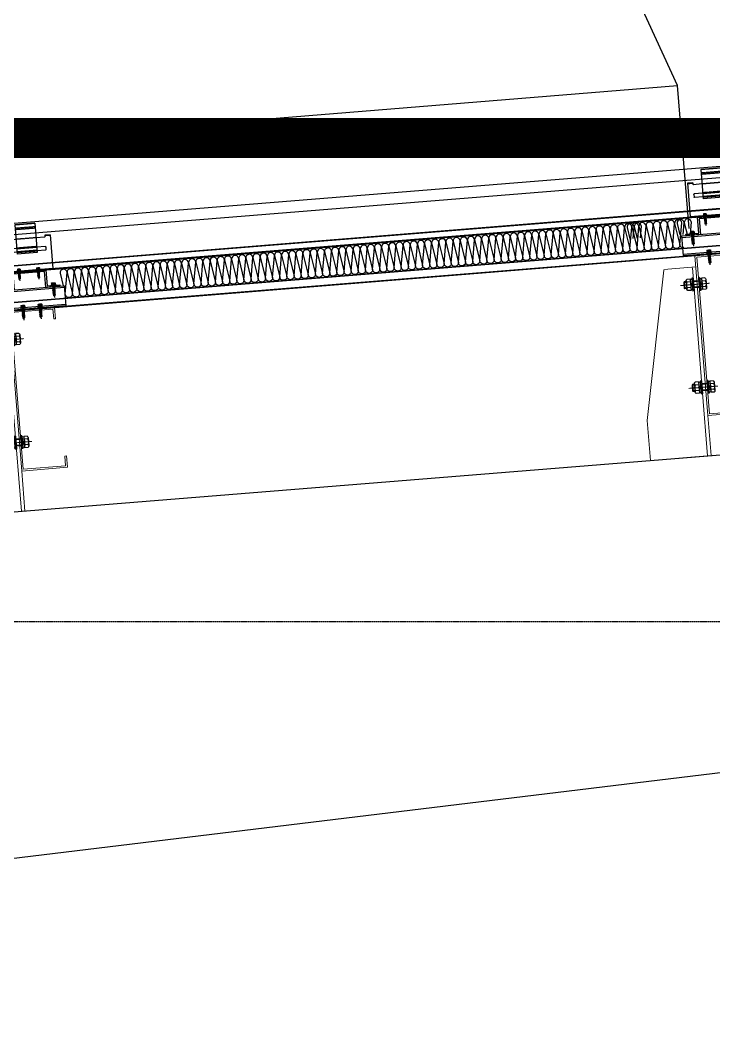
# Model space of a CAD drawing. Extents: x -599358 to 2865263, y -1062760 to 486533.
# Drawn here: x 228844 to 230054, y -690424 to -688674 of the extents above; entities that cross this region are included whole.
import ezdxf
from ezdxf.enums import TextEntityAlignment as Align

# ---------------------------------------------------------------- set-up
doc = ezdxf.new("R2010")
doc.units = 0
for name, pattern in [('__DASH', [0.35, 0.25, -0.1]), ('CENTER', [2, 1.25, -0.25, 0.25, -0.25]), ('CENTER2', [28.575000000000003, 19.05, -3.175, 3.175, -3.175]), ('CONTINUOUS0', [0]), ('CONTINUOUS1', [0]), ('DASH', [0.35, 0.25, -0.1]), ('DOTE', [2.4200000000000004, 2, -0.2, 0.02, -0.2])]:
    doc.linetypes.add(name, pattern=pattern)
for name, color, linetype in [('0-cxFrame', 155, 'Continuous'), ('003_THICK', 7, 'CONTINUOUS1'), ('004_THIN', 6, 'CONTINUOUS0'), ('A-AXIS-DOTE', 14, 'DOTE'), ('A-LIN-V', 9, 'Continuous'), ('BWM', 8, 'Continuous'), ('PJ', 151, 'Continuous'), ('SEAMLOK75 - SHEET', 6, 'Continuous'), ('ZX', 1, 'CENTER2')]:
    doc.layers.add(name, color=color, linetype=linetype)
for name, color, linetype, lineweight in [('0-cxText', 131, 'Continuous', 25), ('C18', 4, 'CENTER', 13), ('S-dim', 81, 'Continuous', 0), ('粗', 7, 'Continuous', 50), ('紧固件', 4, 'Continuous', 13)]:
    doc.layers.add(name, color=color, linetype=linetype, lineweight=lineweight)
doc.styles.add('cx_tuming', font='simhei.ttf')
doc.styles.add('cx_tuqian1', font='宋体.shx')
doc.styles.add('黑体', font='simhei.ttf')

# ---------------------------------------------------------------- blocks, each defined once
blk = doc.blocks.new('34t65')
at = {"color": 2, "ltscale": 50}
for p, q in [((1430036.989619718, 238183.3527667828), (1430156.989619718, 238183.3527667828)), ((1430036.989619718, 238148.3527667828), (1430036.989619718, 238183.3527667828)), ((1430036.989619718, 238180.8527667828), (1430156.989619718, 238180.8527667828)), ((1430156.989619718, 238183.3527667828), (1430156.989619718, 238148.3527667828)), ((1430156.989619718, 238150.8527667828), (1430036.989619718, 238150.8527667828)), ((1430156.989619718, 238148.3527667828), (1430036.989619718, 238148.3527667828))]:
    blk.add_line(p, q, dxfattribs=at)
blk = doc.blocks.new('*U1726')
at = {"layer": 'PJ'}
for p, q in [((-4.399999999999636, 0.4500000000007276), (-4.399999999999636, 0)), ((4.399999999999636, 0), (-4.399999999999636, 0)), ((-4.100000000000364, 0.75), (-3.100000000000364, 1)), ((4.100000000000364, 0.75), (-4.100000000000364, 0.75)), ((-3.100000000000364, 3.850000000000364), (-3.100000000000364, 1)), ((3.100000000000364, 1), (-3.100000000000364, 1)), ((2.325000000000728, 4.25), (-2.325000000000728, 4.25)), ((-2.041306750315925, 0.75), (-1.549999999999272, 1)), ((-1.549999999999272, 3.850000000000364), (-1.549999999999272, 1)), ((-1.549999999999272, 0), (-1.549999999999272, -1.590192378864231)), ((1.549999999999272, 3.850000000000364), (1.549999999999272, 1)), ((2.151306750316508, 0.75), (1.549999999999272, 1)), ((1.549999999999272, 0), (1.549999999999272, -1.090192378864231)), ((3.100000000000364, 3.850000000000364), (3.100000000000364, 1)), ((4.100000000000364, 0.75), (3.100000000000364, 1)), ((4.399999999999636, 0.4500000000007276), (4.399999999999636, 0)), ((-2.110000000000582, -1.899999999999636), (2.110000000000582, -1.399999999999636)), ((-2.110000000000582, -1.899999999999636), (-1.549999999999272, -1.590192378864231)), ((-2.110000000000582, -1.899999999999636), (-1.549999999999272, -2.209807621135042)), ((-2.110000000000582, -3.299999999999272), (2.110000000000582, -2.799999999999272)), ((-2.110000000000582, -3.299999999999272), (-1.549999999999272, -2.990192378863867)), ((-2.110000000000582, -3.299999999999272), (-1.549999999999272, -3.609807621134678)), ((-2.110000000000581, -4.699999999999273), (2.110000000000583, -4.199999999999273)), ((-2.110000000000581, -4.699999999999273), (-1.549999999999272, -4.390192378863867)), ((-2.110000000000581, -4.699999999999273), (-1.549999999999272, -5.009807621134678)), ((-2.11000000000058, -6.099999999999272), (2.110000000000584, -5.599999999999272)), ((-2.11000000000058, -6.099999999999272), (-1.549999999999271, -5.790192378863867)), ((-2.11000000000058, -6.099999999999272), (-1.549999999999271, -6.409807621134678)), ((-2.110000000000579, -7.499999999999272), (2.110000000000585, -6.999999999999272)), ((-2.110000000000579, -7.499999999999272), (-1.54999999999927, -7.190192378863866)), ((-2.110000000000579, -7.499999999999272), (-1.54999999999927, -7.809807621134677)), ((-2.110000000000579, -8.899999999999272), (2.110000000000586, -8.399999999999272)), ((-2.110000000000579, -8.899999999999272), (-1.549999999999269, -8.590192378863867)), ((-2.110000000000579, -8.899999999999272), (-1.549999999999269, -9.209807621134678)), ((-2.110000000000578, -10.29999999999927), (2.110000000000587, -9.799999999999272)), ((-2.110000000000578, -10.29999999999927), (-1.549999999999268, -9.990192378863867)), ((-2.110000000000578, -10.29999999999927), (-1.549999999999268, -10.60980762113468)), ((-2.110000000000578, -11.70000000000073), (2.110000000000587, -11.20000000000073)), ((-2.110000000000578, -11.70000000000073), (-1.549999999999268, -11.39019237886532)), ((-2.110000000000578, -11.70000000000073), (-1.549999999999268, -12.00980762113613)), ((-2.110000000000578, -13.10000000000036), (-1.549999999999268, -12.79019237886496)), ((-2.110000000000578, -13.10000000000036), (-1.141147094092953, -12.98393879649848)), ((-2.110000000000578, -13.10000000000036), (-1.549999999999268, -13.40980762113577)), ((-1.549999999999272, -1.590192378864231), (1.549999999999272, -1.090192378864231)), ((-1.549999999999272, -2.209807621135042), (1.549999999999272, -1.709807621135042)), ((-1.549999999999272, -2.209807621135042), (-1.549999999999272, -2.990192378863867)), ((-1.549999999999272, -2.990192378863867), (1.549999999999272, -2.490192378863867)), ((-1.549999999999272, -3.609807621134678), (1.549999999999272, -3.109807621134678)), ((-1.549999999999272, -3.609807621135042), (-1.549999999999272, -4.390192378863867)), ((-1.549999999999272, -4.390192378863867), (1.549999999999273, -3.890192378863867)), ((-1.549999999999272, -5.009807621134678), (1.549999999999273, -4.509807621134678)), ((-1.549999999999271, -5.009807621135042), (-1.549999999999271, -5.790192378863867)), ((-1.549999999999271, -5.790192378863867), (1.549999999999274, -5.290192378863867)), ((-1.549999999999271, -6.409807621134678), (1.549999999999274, -5.909807621134678)), ((-1.54999999999927, -6.409807621135041), (-1.54999999999927, -7.190192378863866)), ((-1.54999999999927, -7.190192378863866), (1.549999999999275, -6.690192378863866)), ((-1.54999999999927, -7.809807621134677), (1.549999999999275, -7.309807621134677)), ((-1.549999999999269, -7.809807621135041), (-1.549999999999269, -8.590192378863867)), ((-1.549999999999269, -8.590192378863867), (1.549999999999276, -8.090192378863867)), ((-1.549999999999269, -9.209807621134678), (1.549999999999276, -8.709807621134678)), ((-1.549999999999268, -9.209807621135042), (-1.549999999999268, -9.990192378863867)), ((-1.549999999999268, -9.990192378863867), (1.549999999999277, -9.490192378863867)), ((-1.549999999999268, -10.60980762113468), (1.549999999999277, -10.10980762113468)), ((-1.549999999999268, -10.60980762113468), (-1.549999999999268, -11.39019237886532)), ((-1.549999999999268, -11.39019237886532), (1.549999999999277, -10.89019237886532)), ((-1.549999999999268, -12.00980762113613), (1.549999999999277, -11.50980762113613)), ((-1.549999999999268, -12.00980762113613), (-1.549999999999268, -12.79019237886496)), ((-1.549999999999268, -12.79019237886496), (-0.9946989986692598, -12.69103148577051)), ((-1.549999999999268, -13.40980762113577), (-1.334865735341732, -13.37139078816108)), ((-1.549999999999268, -13.40980762113577), (-1.549999999999268, -17.20000000000073)), ((0.5619885887190366, -12.43983727373598), (1.549999999999277, -12.29019237886496)), ((0.7141825614198796, -12.75348884305095), (2.110000000000587, -12.60000000000036)), ((0.7141825614198796, -13.03227502088157), (1.549999999999277, -12.90980762113577)), ((0.7141825614198796, -13.81265977861221), (1.549999999999277, -13.69019237886459)), ((0.7141825614198796, -14.1534888430524), (2.110000000000587, -14)), ((0.7141825614198796, -14.43227502088303), (1.549999999999277, -14.30980762113541)), ((1.549999999999272, -0.3098076211354055), (1.549999999999272, -1.090192378864231)), ((2.110000000000582, -1.399999999999636), (1.549999999999272, -1.090192378864231)), ((2.110000000000582, -1.399999999999636), (1.549999999999272, -1.709807621135042)), ((1.549999999999272, -1.709807621135042), (1.549999999999272, -2.490192378863867)), ((2.110000000000582, -2.799999999999272), (1.549999999999272, -2.490192378863867)), ((2.110000000000582, -2.799999999999272), (1.549999999999272, -3.109807621134678)), ((1.549999999999273, -3.109807621135042), (1.549999999999273, -3.890192378863867)), ((2.110000000000583, -4.199999999999273), (1.549999999999273, -3.890192378863867)), ((2.110000000000583, -4.199999999999273), (1.549999999999273, -4.509807621134678)), ((1.549999999999274, -4.509807621135042), (1.549999999999274, -5.290192378863867)), ((2.110000000000584, -5.599999999999272), (1.549999999999274, -5.290192378863867)), ((2.110000000000584, -5.599999999999272), (1.549999999999274, -5.909807621134678)), ((1.549999999999275, -5.909807621135041), (1.549999999999275, -6.690192378863866)), ((2.110000000000585, -6.999999999999272), (1.549999999999275, -6.690192378863866)), ((2.110000000000585, -6.999999999999272), (1.549999999999275, -7.309807621134677)), ((1.549999999999276, -7.309807621135041), (1.549999999999276, -8.090192378863867)), ((2.110000000000586, -8.399999999999272), (1.549999999999276, -8.090192378863867)), ((2.110000000000586, -8.399999999999272), (1.549999999999276, -8.709807621134678)), ((1.549999999999277, -8.709807621135042), (1.549999999999277, -9.490192378863867)), ((2.110000000000587, -9.799999999999272), (1.549999999999277, -9.490192378863867)), ((2.110000000000587, -9.799999999999272), (1.549999999999277, -10.10980762113468)), ((1.549999999999277, -10.10980762113468), (1.549999999999277, -10.89019237886532)), ((2.110000000000587, -11.20000000000073), (1.549999999999277, -10.89019237886532)), ((2.110000000000587, -11.20000000000073), (1.549999999999277, -11.50980762113613)), ((1.549999999999277, -11.50980762113613), (1.549999999999277, -12.29019237886496)), ((2.110000000000587, -12.60000000000036), (1.549999999999277, -12.29019237886496)), ((2.110000000000587, -12.60000000000036), (1.549999999999277, -12.90980762113577)), ((1.549999999999277, -12.90980762113577), (1.549999999999277, -13.69019237886459)), ((2.110000000000587, -14), (1.549999999999277, -13.69019237886459)), ((2.110000000000587, -14), (1.549999999999277, -14.30980762113541)), ((1.549999999999277, -14.30980762113541), (1.549999999999277, -17.20000000000073)), ((4.440892098500626e-15, -18.60000000000036), (-1.549999999999268, -17.20000000000073)), ((4.440892098500626e-15, -18.60000000000036), (1.549999999999277, -17.20000000000073))]:
    blk.add_line(p, q, dxfattribs=at)
blk.add_lwpolyline([(4.440892098500626e-15, -18.60000000000036), (0.7141825614198796, -14.43227502088303), (0.7141825614198796, -12.70089929375172, 0.4176573264866609), (0.4106596181591202, -12.40091997968011, 0.09706246058353715), (-0.9946989986692598, -12.69103148577051), (-1.549999999999268, -13.8016756527395)], format="xyb", dxfattribs=at)
for centre, radius, start, end in [((-4.100000000000364, 0.4500000000007276), 0.3, 90, 180), ((-2.325000000000728, 3.299218750000364), 0.9507812499999939, 35.40085557735623, 144.5991444226438), ((0, 1.046875), 3.203124999999813, 61.05941179989344, 118.9405882001065), ((2.325000000000728, 3.299218750000364), 0.9507812499999881, 35.40085557735623, 144.5991444226438), ((4.100000000000364, 0.4500000000007276), 0.3, 0, 90)]:
    blk.add_arc(centre, radius, start, end, dxfattribs=at)
at = {"layer": 'ZX', "ltscale": 0.2}
blk.add_line((0, 4.942561988593297), (4.440892098500626e-15, -21.03404386090006), dxfattribs=at)
blk = doc.blocks.new('A$C2F3B4A73')
at = {"layer": '粗', "lineweight": -2}
for p, q in [((25.19999962326193, 101.0567649584386), (60.39999962326266, 101.0567649584386)), ((25.19999962326193, 101.0567649584386), (25.19999962326193, 49.64140044910659)), ((60.39999962326266, 101.0567649584386), (60.39999962326266, 49.64140044910659)), ((-3.76738796603604e-07, 78.69740044510175), (9.599999623263386, 78.69740044510175)), ((-3.76738796603604e-07, 78.69740044510175), (-3.76738796603604e-07, 19.80049468954297)), ((9.599999623263386, 78.69740044510175), (9.599999623263386, 76.2974004451003)), ((10.39999962326266, 75.49740044510466), (25.19999962326193, 75.49740044510466)), ((60.39999962326266, 75.49740044510466), (75.19999962326193, 75.49740044510466)), ((75.9999996232612, 78.69740044510175), (85.59999962326339, 78.69740044510175)), ((75.9999996232612, 78.69740044510175), (75.9999996232612, 76.2974004451003)), ((85.59999962326339, 78.69740044510175), (85.59999962326339, 19.80049468954297)), ((9.599999623263386, 58.4414004491095), (9.59999962325611, 53.64140044910659)), ((10.39999962326266, 59.24140044911241), (25.19999962326193, 59.24140044911241)), ((10.39999962325538, 52.84140044911096), (25.19999962326193, 52.84140044911096)), ((25.19999962326193, 58.4414004491095), (60.39999962326266, 58.4414004491095)), ((25.19999962326193, 53.64140044910659), (60.39999962326266, 53.64140044910659)), ((60.39999962326266, 59.24140044911241), (75.19999962325466, 59.24140044911241)), ((60.39999962326266, 52.84140044911096), (75.19999962326193, 52.84140044911096)), ((75.99999962325757, 58.4414004491095), (75.9999996232612, 53.64140044910659)), ((25.19999962326193, 49.64140044910659), (60.39999962326266, 49.64140044910659)), ((-3.767387397601851e-07, 19.80049468954297), (85.59999962326344, 19.80049468954297)), ((-3.767387397601851e-07, 18.84049468954385), (-3.767387397601851e-07, 19.80049468954297)), ((-3.767387397601851e-07, 18.84049468954385), (85.59999962326344, 18.84049468954385)), ((14.39999962326272, 19.80049468954297), (14.39999962326272, 18.84049468954385)), ((71.19999962326199, 19.80049468954297), (71.19999962326199, 18.84049468954385)), ((85.59999962326344, 19.80049468954297), (85.59999962326344, 18.84049468954385))]:
    blk.add_line(p, q, dxfattribs=at)
at = {"layer": '粗', "linetype": 'DASH', "lineweight": -2}
for p, q in [((25.19999962326193, 100.5767649584427), (60.39999962326266, 100.5767649584427)), ((25.19999962326193, 94.65676495843712), (60.39999962326266, 94.65676495843712)), ((25.19999962326193, 92.25676495843567), (60.39999962326266, 92.25676495843567)), ((-3.76738796603604e-07, 77.73740044510262), (9.599999623263386, 77.73740044510262)), ((25.19999962326193, 75.49740044510466), (60.39999962326266, 75.49740044510466)), ((75.9999996232612, 77.73740044510262), (85.59999962326339, 77.73740044510262)), ((25.19999962326193, 60.04140044910805), (60.39999962326266, 60.04140044910805)), ((25.19999962326193, 59.24140044911241), (60.39999962326266, 59.24140044911241)), ((25.19999962326193, 52.84140044911096), (60.39999962326266, 52.84140044911096)), ((25.19999962326193, 52.04140044910805), (60.39999962326266, 52.04140044910805)), ((15.99999962326126, 19.80049468954297), (15.99999962326126, 18.84049468954385)), ((21.59999962326344, 19.80049468954297), (21.59999962326344, 18.84049468954385)), ((29.59999962326344, 19.80049468954297), (29.59999962326344, 18.84049468954385)), ((35.19999962326199, 19.80049468954297), (35.19999962326199, 18.84049468954385)), ((50.39999962325544, 19.80049468954297), (50.39999962325544, 18.84049468954385)), ((55.99999962325762, 19.80049468954297), (55.99999962325762, 18.84049468954385)), ((63.99999962325762, 19.80049468954297), (63.99999962325762, 18.84049468954385)), ((69.59999962325617, 19.80049468954297), (69.59999962325617, 18.84049468954385))]:
    blk.add_line(p, q, dxfattribs=at)
at = {"layer": '粗', "lineweight": -2}
for centre, start, end in [((10.39999962326266, 76.2974004451003), 180, 270), ((75.19999962326193, 76.2974004451003), 270, 0), ((10.39999962326266, 58.4414004491095), 90, 180), ((10.39999962325538, 53.64140044910659), 180, 270), ((75.19999962325466, 58.4414004491095), 0, 90), ((75.19999962326193, 53.64140044910659), 270, 0)]:
    blk.add_arc(centre, 0.8, start, end, dxfattribs=at)
at = {"layer": '紧固件', "color": 2, "yscale": 0.8, "zscale": 0.8}
for p, xscale in [((26.06101624345524, 19.80049468954297), 0.8), ((59.53898300306946, 19.80049468954297), -0.8)]:
    blk.add_blockref('*U1726', p, dxfattribs=dict(at, xscale=xscale))
blk = doc.blocks.new('A$C51791418')
blk.add_blockref('A$C2F3B4A73', (-42.79999962326235, -15.84049468954385))
blk = doc.blocks.new('*U1756')
at = {"layer": '003_THICK', "color": 2}
for points in [[(-10.97029016847894, 13.08593049884267, 0.6117689418489723), (-10.97029019197119, 6.541569457073006, 0.6117689418489723)], [(-10.97013595893016, 6.545429476438681, 0.3058585529729167), (-10.97013600592375, -6.545429405281443, 0.3058585529729167)], [(31.22592151366595, -6.545421077587873, 0.3058580758220168), (31.22592151366595, 6.545420875996586, 0.3058580758220168)], [(31.22606903829771, 6.541568193833898, 0.6117695414837131), (31.22606903829771, 13.08593215632392, 0.6117695414837131)], [(-10.97029009801857, -6.541569501157841, 0.6117689418489723), (-10.97029012151264, -13.0859305429275, 0.6117689418489723)], [(31.22606910875626, -13.08593208204, 0.6117695414837131), (31.22606910875626, -6.541568119549977, 0.6117695414837131)]]:
    blk.add_lwpolyline(points, format="xyb", dxfattribs=at)
for points in [[(-12.97210859502532, 9.813749958757494), (-12.97210852456677, -9.813750041243015)], [(-10.97210860676872, 13.08499996593683), (-2.972108606768718, 13.08499999465503)], [(-10.97210858328193, 6.542499965937264), (-2.972108583281927, 6.542499994655468)], [(-3.572108678362866, 7.999999937257614), (-3.572108620926457, -8.000000100795644)], [(-2.972108606768718, 13.08499999465503), (-2.972108512823372, -13.08500000534504)], [(-2.972108603232603, 12.09999999465445), (1.127891396767761, 12.10000000937371)], [(-2.972108559795136, -5.345913933751945e-09), (1.127891425485966, 4.100000009373712)], [(-2.972108545077692, -4.100000005344459), (1.127891440205228, 9.373348319741126e-09)], [(1.127891386357684, 15.00000000937335), (4.127891332510141, 15.00000002014177)], [(1.127891386357684, 15.00000000937335), (1.127891494050952, -14.99999999062665)], [(4.127891332510141, 15.00000002014177), (4.127891440205228, -14.99999997985823)], [(4.127891264180411, 8.000000020373754), (16.1278912893502, 8.000000078694955)], [(16.12789127137918, 15.00000007869495), (16.12789137907427, -15.00000010079564)], [(16.12789127137918, 15.00000007869495), (19.12789127137918, 15.00000010023361)], [(19.12789127137918, 15.00000010023361), (19.12789137907245, -15.00000010079564)], [(19.12789129220116, 12.10000010023397), (23.2278912921997, 12.10000012966886)], [(19.12789137907245, -1.00795643831475e-07), (23.22789134963793, 4.100000129668858)], [(23.22789128512929, 13.08500012966944), (23.22789137907282, -13.08500010079477)], [(23.22789128512929, 13.08500012966944), (31.22789128512929, 13.08500018710585)], [(23.22789133210105, 6.542500129669877), (31.22789133210105, 6.542500187106286)], [(33.22789130861426, 9.81375020146517), (33.22789137907282, -9.813750100794989)], [(33.22789132163641, 8.000000201465825), (37.52789132163568, 8.000000232337714)], [(37.52789132163568, 8.000000232337714), (37.52789137907391, -8.000000100795644)], [(37.52789132163568, 8.000000232337714), (39.02789133240591, 6.50000024310795)], [(39.02789133240591, 6.50000024310795), (39.0278913790739, -6.500000100795644)], [(-10.97210853630834, -6.542500034063682), (-2.972108536308344, -6.542500005345477)], [(-10.97210851282337, -13.08500003406325), (-2.972108512823372, -13.08500000534504)], [(-2.972108516359488, -12.10000000534446), (1.127891483640876, -12.09999999062702)], [(1.127891494050952, -14.99999999062665), (4.127891440205228, -14.99999997985823)], [(4.12789132161682, -7.999999979626245), (16.12789134678842, -8.000000100795644)], [(16.12789137907427, -15.00000010079564), (19.12789137907245, -15.00000010079564)], [(19.12789137907245, -4.100000100794189), (23.22789137907282, -1.00795643831475e-07)], [(19.12789137907245, -12.10000010079419), (23.22789137907282, -12.10000010079419)], [(23.22789137907282, -6.542500100795207), (31.22789137907282, -6.542500100795207)], [(23.22789137907282, -13.08500010079477), (31.22789137907282, -13.08500010079477)], [(33.22789137907282, -8.000000100795644), (37.52789137907391, -8.000000100795644)], [(37.52789137907391, -8.000000100795644), (39.0278913790739, -6.500000100795644)]]:
    blk.add_lwpolyline(points, dxfattribs=at)
at = {"layer": '004_THIN', "color": 2}
for points in [[(-3.572108667594449, 6.499999937257614), (16.12789130012043, 6.500000078694955)], [(33.22789133240664, 6.500000201465825), (39.02789133240591, 6.50000024310795)], [(-3.572108620926457, -6.500000100795644), (16.12789134678842, -6.500000100795644)], [(33.22789137907282, -6.500000100795644), (39.0278913790739, -6.500000100795644)]]:
    blk.add_lwpolyline(points, dxfattribs=at)
at = {"layer": 'C18', "color": 1, "ltscale": 0.6}
blk.add_lwpolyline([(-20.97210855979514, -6.99618745159114e-08), (47.0278913790739, -1.00795643831475e-07)], dxfattribs=at)
blk = doc.blocks.new('*U1755')
at = {"layer": '003_THICK', "color": 2}
for points in [[(-10.97029016847894, 13.08593049884267, 0.6117689418489723), (-10.97029019197119, 6.541569457073006, 0.6117689418489723)], [(-10.97013595893016, 6.545429476438681, 0.3058585529729167), (-10.97013600592375, -6.545429405281443, 0.3058585529729167)], [(31.22592151366595, -6.545421077587873, 0.3058580758220168), (31.22592151366595, 6.545420875996586, 0.3058580758220168)], [(31.22606903829771, 6.541568193833898, 0.6117695414837131), (31.22606903829771, 13.08593215632392, 0.6117695414837131)], [(-10.97029009801857, -6.541569501157841, 0.6117689418489723), (-10.97029012151264, -13.0859305429275, 0.6117689418489723)], [(31.22606910875626, -13.08593208204, 0.6117695414837131), (31.22606910875626, -6.541568119549977, 0.6117695414837131)]]:
    blk.add_lwpolyline(points, format="xyb", dxfattribs=at)
for points in [[(-12.97210859502532, 9.813749958757494), (-12.97210852456677, -9.813750041243015)], [(-10.97210860676872, 13.08499996593683), (-2.972108606768718, 13.08499999465503)], [(-10.97210858328193, 6.542499965937264), (-2.972108583281927, 6.542499994655468)], [(-3.572108678362866, 7.999999937257614), (-3.572108620926457, -8.000000100795644)], [(-2.972108606768718, 13.08499999465503), (-2.972108512823372, -13.08500000534504)], [(-2.972108603232603, 12.09999999465445), (1.127891396767761, 12.10000000937371)], [(-2.972108559795136, -5.345913933751945e-09), (1.127891425485966, 4.100000009373712)], [(-2.972108545077692, -4.100000005344459), (1.127891440205228, 9.373348319741126e-09)], [(1.127891386357684, 15.00000000937335), (4.127891332510141, 15.00000002014177)], [(1.127891386357684, 15.00000000937335), (1.127891494050952, -14.99999999062665)], [(4.127891332510141, 15.00000002014177), (4.127891440205228, -14.99999997985823)], [(4.127891264180411, 8.000000020373754), (16.1278912893502, 8.000000078694955)], [(16.12789127137918, 15.00000007869495), (16.12789137907427, -15.00000010079564)], [(16.12789127137918, 15.00000007869495), (19.12789127137918, 15.00000010023361)], [(19.12789127137918, 15.00000010023361), (19.12789137907245, -15.00000010079564)], [(19.12789129220116, 12.10000010023397), (23.2278912921997, 12.10000012966886)], [(19.12789137907245, -1.00795643831475e-07), (23.22789134963793, 4.100000129668858)], [(23.22789128512929, 13.08500012966944), (23.22789137907282, -13.08500010079477)], [(23.22789128512929, 13.08500012966944), (31.22789128512929, 13.08500018710585)], [(23.22789133210105, 6.542500129669877), (31.22789133210105, 6.542500187106286)], [(33.22789130861426, 9.81375020146517), (33.22789137907282, -9.813750100794989)], [(33.22789132163641, 8.000000201465825), (37.52789132163568, 8.000000232337714)], [(37.52789132163568, 8.000000232337714), (37.52789137907391, -8.000000100795644)], [(37.52789132163568, 8.000000232337714), (39.02789133240591, 6.50000024310795)], [(39.02789133240591, 6.50000024310795), (39.0278913790739, -6.500000100795644)], [(-10.97210853630834, -6.542500034063682), (-2.972108536308344, -6.542500005345477)], [(-10.97210851282337, -13.08500003406325), (-2.972108512823372, -13.08500000534504)], [(-2.972108516359488, -12.10000000534446), (1.127891483640876, -12.09999999062702)], [(1.127891494050952, -14.99999999062665), (4.127891440205228, -14.99999997985823)], [(4.12789132161682, -7.999999979626245), (16.12789134678842, -8.000000100795644)], [(16.12789137907427, -15.00000010079564), (19.12789137907245, -15.00000010079564)], [(19.12789137907245, -4.100000100794189), (23.22789137907282, -1.00795643831475e-07)], [(19.12789137907245, -12.10000010079419), (23.22789137907282, -12.10000010079419)], [(23.22789137907282, -6.542500100795207), (31.22789137907282, -6.542500100795207)], [(23.22789137907282, -13.08500010079477), (31.22789137907282, -13.08500010079477)], [(33.22789137907282, -8.000000100795644), (37.52789137907391, -8.000000100795644)], [(37.52789137907391, -8.000000100795644), (39.0278913790739, -6.500000100795644)]]:
    blk.add_lwpolyline(points, dxfattribs=at)
at = {"layer": '004_THIN', "color": 2}
for points in [[(-3.572108667594449, 6.499999937257614), (16.12789130012043, 6.500000078694955)], [(33.22789133240664, 6.500000201465825), (39.02789133240591, 6.50000024310795)], [(-3.572108620926457, -6.500000100795644), (16.12789134678842, -6.500000100795644)], [(33.22789137907282, -6.500000100795644), (39.0278913790739, -6.500000100795644)]]:
    blk.add_lwpolyline(points, dxfattribs=at)
at = {"layer": 'C18', "color": 1, "ltscale": 0.6}
blk.add_lwpolyline([(-20.97210855979514, -6.99618745159114e-08), (47.0278913790739, -1.00795643831475e-07)], dxfattribs=at)
blk = doc.blocks.new('1112')
at = {"color": 2}
blk.add_lwpolyline([(1432456.023703301, 238570.9016813558), (1432478.523703301, 238570.9016813558), (1432478.523703301, 238598.4016813558), (1432538.523703301, 238598.4016813558), (1432538.523703301, 238570.9016813558), (1432561.023703301, 238570.9016813558), (1432561.023703301, 238568.4016813558), (1432536.023703301, 238568.4016813558), (1432536.023703301, 238595.9016813558), (1432481.023703301, 238595.9016813558), (1432481.023703301, 238568.4016813558), (1432456.023703301, 238568.4016813558)], close=True, dxfattribs=at)
at = {"layer": 'S-dim', "ltscale": 10}
for p, q in [((1432412.523703301, 238511.6265164966), (1432362.523703301, 238252.3016813559)), ((1432412.523703301, 238512.7265164966), (1432468.523703301, 238512.7265164966)), ((1432462.523703301, 238511.6265164966), (1432462.523703301, 238182.3016813558)), ((1432362.523703301, 238252.3016813559), (1432362.523703301, 238182.3016813559)), ((1432468.523703301, 238252.3016813559), (1432468.523703301, 238182.3016813559)), ((1432362.523703301, 238182.3016813558), (1432468.523703301, 238182.3016813558))]:
    blk.add_line(p, q, dxfattribs=at)
at = {"layer": 'S-dim', "color": 6, "ltscale": 10}
blk.add_lwpolyline([(1432548.523703301, 238512.3016813559), (1432548.523703301, 238532.3016813559), (1432468.523703301, 238532.3016813559), (1432468.523703301, 238252.3016813559), (1432548.523703301, 238252.3016813559), (1432548.523703301, 238272.3016813559), (1432545.523703301, 238272.3016813559), (1432545.523703301, 238255.3016813559), (1432471.523703301, 238255.3016813559), (1432471.523703301, 238529.3016813559), (1432545.523703301, 238529.3016813559), (1432545.523703301, 238512.3016813559)], close=True, dxfattribs=at)
blk.add_blockref('34t65', (2411.534083582927, 385.0489145730389))
at = {"xscale": -0.7500000000000001, "yscale": 0.7500000000000001, "zscale": 0.7500000000000001, "rotation": 359.9999999722328}
for name, p in [('*U1756', (1432474.619621795, 238482.3016814143)), ('*U1755', (1432474.619621795, 238302.3016814153))]:
    blk.add_blockref(name, p, dxfattribs=at)
at = {"layer": 'SEAMLOK75 - SHEET', "xscale": -1}
blk.add_blockref('A$C51791418', (1432508.523703301, 238596.3616813559), dxfattribs=at)
at = {"layer": '紧固件', "xscale": -1.023999999801318, "yscale": 1.023999999801318, "zscale": 1.023999999801318}
for p in [(1432467.273701562, 238570.9016813558), (1432549.773703301, 238570.9018539012, 2.84198626266551e-07), (1432493.513592888, 238535.9018539012), (1432523.533771968, 238535.9018539012)]:
    blk.add_blockref('*U1726', p, dxfattribs=at)
blk = doc.blocks.new('r5657')
at = {"layer": 'A-LIN-V'}
blk.add_line((-1775119.183872955, 580471.9859179973), (-1775111.436969425, 580222.1042493404), dxfattribs=at)
for points in [[(-1772720.336370887, 580546.3543374852), (-1773165.505129783, 581660.7261069944)], [(-1775119.18359357, 580471.9859266587), (-1774743.898281546, 581611.7931906974)], [(-1775119.183861057, 580471.9855341936), (-1772720.336219295, 580546.353958012)], [(-1772712.589508932, 580296.4740098799), (-1772720.336219295, 580546.353958012)]]:
    blk.add_lwpolyline(points, dxfattribs=at)
at = {"layer": 'A-LIN-V', "linetype": 'DASH'}
for centre, start, end in [((-1772720.336370887, 580546.3543374852), 111.775699478425, 181.7757178133247), ((-1775119.18359357, 580471.9859266587), 1.775681144806359, 71.77569947926422)]:
    blk.add_arc(centre, 1199.999860239681, start, end, dxfattribs=at)
blk = doc.blocks.new('zjcx_lan_xinxi(Dragon)')
at = {"const_width": 25}
blk.add_lwpolyline([(0, -20700), (7000, -20700), (7000, 0), (0, 0)], close=True, dxfattribs=at)
for points in [[(0, -20700), (7000, -20700), (7000, -3200)], [(0, -20700), (7000, -20700)]]:
    blk.add_lwpolyline(points, dxfattribs=at)
blk = doc.blocks.new('T-信息(Dragon)')
at = {"layer": '0-cxFrame'}
blk.add_blockref('zjcx_lan_xinxi(Dragon)', (0, 0), dxfattribs=at)
blk = doc.blocks.new('TK22.A2 L(Dragon)')
at = {"layer": '0-cxFrame', "xscale": 0.01, "yscale": 0.01, "zscale": 0.01}
blk.add_blockref('T-信息(Dragon)', (-574, 410), dxfattribs=at)
at = {"style": '黑体', "flags": 4}
blk.add_attdef('图幅', text='', height=3.3, dxfattribs=at).set_placement((-40, 3), align=Align.RIGHT)
at = {"layer": '0-cxText', "flags": 4}
for tag, height, style, p in [('建设单位', 3.5, 'cx_tuming', (-45, 240)), ('项目名称', 3.5, 'cx_tuming', (-45, 210)), ('子项名称', 3.5, 'cx_tuming', (-45, 180)), ('工程编号', 3.3, 'cx_tuqian1', (-35, 165)), ('图名1', 3.5, 'cx_tuming', (-45, 87)), ('图名2', 3.5, 'cx_tuming', (-45, 79)), ('图名3', 3.5, 'cx_tuming', (-45, 71)), ('出图日期', 3.3, 'cx_tuqian1', (-39, 60)), ('专业', 3.3, 'cx_tuqian1', (-55, 52)), ('版次', 3.3, 'cx_tuqian1', (-20, 44)), ('图号', 3.3, 'cx_tuqian1', (-55, 44))]:
    blk.add_attdef(tag, text='', height=height, dxfattribs=dict(at, style=style)).set_placement(p, align=Align.MIDDLE)
at = {"layer": 'Defpoints', "color": 6, "flags": 4}
for tag, height, style, p in [('tufu', 3.3, '黑体', (-12, 12)), ('dwfname', 4, 'cx_tuqian1', (-80, 3))]:
    blk.add_attdef(tag, text='', height=height, dxfattribs=dict(at, style=style)).set_placement(p, align=Align.RIGHT)

msp = doc.modelspace()

# ---------------------------------------------------------------- linework, layer by layer
at = {"color": 1, "ltscale": 50}
for p, q in [((231405.9608516778, -688906.9453443637), (226610.669139887, -689294.443531917)), ((231405.9152599102, -688905.4441390586), (226610.8740062937, -689292.9220875746))]:
    msp.add_line(p, q, dxfattribs=at)
at = {"color": 4, "ltscale": 50}
for p, q in [((226676.5665049547, -689340.3850626642), (231407.514011243, -688958.0864050892, -1.021110756026153e-09)), ((226676.5665049547, -689341.1876703908), (231407.5383268526, -688958.8870479184, -1.021105322431642e-09)), ((226676.5665049547, -689354.6313498083), (231407.9456133143, -688972.2978153101, -1.021014309723832e-09)), ((226676.5665049547, -689355.4339575346), (231407.9699289239, -688973.0984581392, -1.021008876129352e-09))]:
    msp.add_line(p, q, dxfattribs=at)
at = {"color": 2, "ltscale": 50}
msp.add_line((226676.5665049547, -689354.3303719109), (231407.9364949603, -688971.9975742493, -1.021016347321742e-09), dxfattribs=at)
at = {"layer": 'A-AXIS-DOTE', "linetype": '__DASH', "ltscale": 2}
msp.add_line((336440.9661858076, -689724.029497272), (220825.2444438975, -689724.0294972722), dxfattribs=at)
at = {"layer": 'A-LIN-V', "color": 2}
for p, q in [((226460.5665041379, -689724.0294972806), (231410.5666441504, -689324.0294972805)), ((226460.5665041379, -690424.0294972806), (231410.5669236738, -689824.0294972806))]:
    msp.add_line(p, q, dxfattribs=at)
at = {"layer": 'BWM'}
for points in [[(230001.3909729447, -689071.7124703142, -0.4142135623577685), (229994.6578702252, -689065.986186374), (229997.8656497186, -689028.1218211908, 1), (229985.4062630584, -689029.1286399703), (229994.6578702252, -689065.986186374, -1), (229982.1984835649, -689066.9930051535), (229985.4062630584, -689029.1286399703, 1), (229972.9468763983, -689030.13545875), (229982.1984835649, -689066.9930051535, -1), (229969.7390969049, -689067.999823933), (229972.9468763983, -689030.13545875, 1), (229960.4874897381, -689031.1422775295), (229969.7390969049, -689067.999823933, -1), (229957.2797102449, -689069.0066427126), (229960.4874897381, -689031.1422775295, 1), (229948.0281030781, -689032.149096309), (229957.2797102449, -689069.0066427126, -1), (229944.8203235847, -689070.0134614921), (229948.0281030781, -689032.149096309, 1), (229935.5687164181, -689033.1559150886), (229944.8203235847, -689070.0134614921, -1), (229932.3609369246, -689071.0202802717), (229935.5687164181, -689033.1559150886, 1), (229923.1093297578, -689034.1627338681), (229932.3609369246, -689071.0202802717, -1), (229919.9015502646, -689072.0270990513), (229923.1093297578, -689034.1627338681, 1), (229910.6499430978, -689035.1695526476), (229919.9015502646, -689072.0270990513, -1), (229907.4421636046, -689073.0339178308), (229910.6499430978, -689035.1695526476, 1), (229898.1905564378, -689036.1763714273), (229907.4421636046, -689073.0339178308, -1), (229894.9827769446, -689074.0407366103), (229898.1905564378, -689036.1763714273, 1), (229885.7311697777, -689037.1831902068), (229894.9827769446, -689074.0407366103, -1), (229882.5233902846, -689075.0475553898), (229885.7311697777, -689037.1831902068, 1), (229873.2717831177, -689038.1900089863), (229882.5233902846, -689075.0475553898, -1), (229870.0640036243, -689076.0543741693), (229873.2717831177, -689038.1900089863, 1), (229860.8123964575, -689039.1968277658), (229870.0640036243, -689076.0543741693, -1), (229857.6046169641, -689077.061192949), (229860.8123964575, -689039.1968277658, 1), (229848.3530097975, -689040.2036465454), (229857.6046169641, -689077.061192949, -1), (229845.1452303043, -689078.0680117286), (229848.3530097975, -689040.2036465454, 1), (229835.8936231374, -689041.2104653249), (229845.1452303043, -689078.0680117286, -1), (229832.685843644, -689079.074830508), (229835.8936231374, -689041.2104653249, 1), (229823.4342364772, -689042.2172841044), (229832.685843644, -689079.074830508, -1), (229820.2264569838, -689080.0816492876), (229823.4342364772, -689042.2172841044, 1), (229810.9748498174, -689043.2241028841), (229820.2264569838, -689080.0816492876, -1), (229807.7670703242, -689081.0884680671), (229810.9748498174, -689043.2241028841, 1), (229798.5154631574, -689044.2309216636), (229807.7670703242, -689081.0884680671, -1), (229795.307683664, -689082.0952868466), (229798.5154631574, -689044.2309216636, 1), (229786.0560764971, -689045.2377404431), (229795.307683664, -689082.0952868466, -1), (229782.8482970037, -689083.1021056263), (229786.0560764971, -689045.2377404431, 1), (229773.5966898371, -689046.2445592226), (229782.8482970037, -689083.1021056263, -1), (229770.3889103439, -689084.1089244058), (229773.5966898371, -689046.2445592226, 1), (229761.1373031771, -689047.2513780021), (229770.3889103439, -689084.1089244058, -1), (229757.9295236837, -689085.1157431853), (229761.1373031771, -689047.2513780021, 1), (229748.6779165168, -689048.2581967817), (229757.9295236837, -689085.1157431853, -1), (229745.4701370234, -689086.1225619648), (229748.6779165168, -689048.2581967817, 1), (229736.2185298568, -689049.2650155613), (229745.4701370234, -689086.1225619648, -1), (229733.0107503636, -689087.1293807443), (229736.2185298568, -689049.2650155613, 1), (229723.7591431968, -689050.2718343408), (229733.0107503636, -689087.1293807443, -1), (229720.5513637036, -689088.1361995239), (229723.7591431968, -689050.2718343408, 1), (229711.2997565368, -689051.2786531203), (229720.5513637036, -689088.1361995239, -1), (229708.0919770434, -689089.1430183034), (229711.2997565368, -689051.2786531203, 1), (229698.8403698768, -689052.2854718998), (229708.0919770434, -689089.1430183034, -1), (229695.6325903836, -689090.149837083), (229698.8403698768, -689052.2854718998, 1), (229686.3809832165, -689053.2922906794), (229695.6325903836, -689090.149837083, -1), (229683.1732037233, -689091.1566558626), (229686.3809832165, -689053.2922906794, 1), (229673.9215965565, -689054.2991094589), (229683.1732037233, -689091.1566558626, -1), (229670.7138170631, -689092.163474642), (229673.9215965565, -689054.2991094589, 1), (229661.4622098965, -689055.3059282384), (229670.7138170631, -689092.163474642, -1), (229658.2544304031, -689093.1702934216), (229661.4622098965, -689055.3059282384, 1), (229649.0028232362, -689056.3127470181), (229658.2544304031, -689093.1702934216, -1), (229645.795043743, -689094.1771122011), (229649.0028232362, -689056.3127470181, 1), (229636.5434365764, -689057.3195657976), (229645.795043743, -689094.1771122011, -1), (229633.335657083, -689095.1839309806), (229636.5434365764, -689057.3195657976, 1), (229624.0840499164, -689058.3263845771), (229633.335657083, -689095.1839309806, -1), (229620.8762704228, -689096.1907497603), (229624.0840499164, -689058.3263845771, 1), (229611.6246632562, -689059.3332033567), (229620.8762704228, -689096.1907497603, -1), (229608.416883763, -689097.1975685398), (229611.6246632562, -689059.3332033567, 1), (229599.1652765961, -689060.3400221362), (229608.416883763, -689097.1975685398, -1), (229595.9574971027, -689098.2043873193), (229599.1652765961, -689060.3400221362, 1), (229586.7058899361, -689061.3468409157), (229595.9574971027, -689098.2043873193, -1), (229583.4981104425, -689099.2112060989), (229586.7058899361, -689061.3468409157, 1), (229574.2465032759, -689062.3536596952), (229583.4981104425, -689099.2112060989, -1), (229571.0387237827, -689100.2180248784), (229574.2465032759, -689062.3536596952, 1), (229561.7871166159, -689063.3604784748), (229571.0387237827, -689100.2180248784, -1), (229558.5793371224, -689101.2248436579), (229561.7871166159, -689063.3604784748, 1), (229549.3277299556, -689064.3672972544), (229558.5793371224, -689101.2248436579, -1), (229546.1199504622, -689102.2316624374), (229549.3277299556, -689064.3672972544, 1), (229536.8683432958, -689065.3741160339), (229546.1199504622, -689102.2316624374, -1), (229533.6605638026, -689103.2384812171), (229536.8683432958, -689065.3741160339, 1), (229524.4089566358, -689066.3809348134), (229533.6605638026, -689103.2384812171, -1), (229521.2011771424, -689104.2452999966), (229524.4089566358, -689066.3809348134, 1), (229511.9495699755, -689067.387753593), (229521.2011771424, -689104.2452999966, -1), (229508.7417904821, -689105.2521187761), (229511.9495699755, -689067.387753593, 1), (229499.4901833155, -689068.3945723725), (229508.7417904821, -689105.2521187761, -1), (229496.2824038223, -689106.2589375556), (229499.4901833155, -689068.3945723725, 1), (229487.0307966553, -689069.4013911521), (229496.2824038223, -689106.2589375556, -1), (229483.8230171621, -689107.2657563352), (229487.0307966553, -689069.4013911521, 1), (229474.5714099953, -689070.4082099316), (229483.8230171621, -689107.2657563352, -1), (229471.3636305018, -689108.2725751147), (229474.5714099953, -689070.4082099316, 1), (229462.1120233352, -689071.4150287111), (229471.3636305018, -689108.2725751147, -1), (229458.9042438421, -689109.2793938942), (229462.1120233352, -689071.4150287111, 1), (229449.6526366752, -689072.4218474907), (229458.9042438421, -689109.2793938942, -1), (229446.444857182, -689110.2862126738), (229449.6526366752, -689072.4218474907, 1), (229437.1932500152, -689073.4286662702), (229446.444857182, -689110.2862126738, -1), (229433.9854705218, -689111.2930314534), (229437.1932500152, -689073.4286662702, 1), (229424.7338633552, -689074.4354850497), (229433.9854705218, -689111.2930314534, -1), (229421.526083862, -689112.2998502329), (229424.7338633552, -689074.4354850497, 1), (229412.2744766949, -689075.4423038292), (229421.526083862, -689112.2998502329, -1), (229409.0666972017, -689113.3066690124), (229412.2744766949, -689075.4423038292, 1), (229399.8150900349, -689076.4491226089), (229409.0666972017, -689113.3066690124, -1), (229396.6073105415, -689114.3134877919), (229399.8150900349, -689076.4491226089, 1), (229387.3557033749, -689077.4559413884), (229396.6073105415, -689114.3134877919, -1), (229384.1479238815, -689115.3203065715), (229387.3557033749, -689077.4559413884, 1), (229374.8963167146, -689078.462760168), (229384.1479238815, -689115.3203065715, -1), (229371.6885372215, -689116.3271253511), (229374.8963167146, -689078.462760168, 1), (229362.4369300549, -689079.4695789474), (229371.6885372215, -689116.3271253511, -1), (229359.2291505614, -689117.3339441306), (229362.4369300549, -689079.4695789474, 1), (229349.9775433948, -689080.476397727), (229359.2291505614, -689117.3339441306, -1), (229346.7697639014, -689118.3407629101), (229349.9775433948, -689080.476397727, 1), (229337.5181567346, -689081.4832165065), (229346.7697639014, -689118.3407629101, -1), (229334.3103772414, -689119.3475816897), (229337.5181567346, -689081.4832165065, 1), (229325.0587700746, -689082.490035286), (229334.3103772414, -689119.3475816897, -1), (229321.8509905812, -689120.3544004692), (229325.0587700746, -689082.490035286, 1), (229312.5993834145, -689083.4968540657), (229321.8509905812, -689120.3544004692, -1), (229309.3916039211, -689121.3612192487), (229312.5993834145, -689083.4968540657, 1), (229300.1399967543, -689084.5036728452), (229309.3916039211, -689121.3612192487, -1), (229296.9322172611, -689122.3680380284), (229300.1399967543, -689084.5036728452, 1), (229287.6806100943, -689085.5104916247), (229296.9322172611, -689122.3680380284, -1), (229284.4728306009, -689123.3748568079), (229287.6806100943, -689085.5104916247, 1), (229275.2212234343, -689086.5173104042), (229284.4728306009, -689123.3748568079, -1), (229272.0134439408, -689124.3816755874), (229275.2212234343, -689086.5173104042, 1), (229262.7618367742, -689087.5241291838), (229272.0134439408, -689124.3816755874, -1), (229259.5540572811, -689125.3884943669), (229262.7618367742, -689087.5241291838, 1), (229250.302450114, -689088.5309479634), (229259.5540572811, -689125.3884943669, -1), (229247.0946706208, -689126.3953131464), (229250.302450114, -689088.5309479634, 1), (229237.8430634542, -689089.5377667429), (229247.0946706208, -689126.3953131464, -1), (229234.6352839606, -689127.402131926), (229237.8430634542, -689089.5377667429, 1), (229225.383676794, -689090.5445855225), (229234.6352839606, -689127.402131926, -1), (229222.1758973008, -689128.4089507055), (229225.383676794, -689090.5445855225, 1), (229212.9242901337, -689091.551404302), (229222.1758973008, -689128.4089507055, -1), (229209.7165106405, -689129.4157694851), (229212.9242901337, -689091.551404302, 1), (229200.4649034739, -689092.5582230815), (229209.7165106405, -689129.4157694851, -1), (229197.2571239803, -689130.4225882647), (229200.4649034739, -689092.5582230815, 1), (229188.0055168137, -689093.565041861), (229197.2571239803, -689130.4225882647, -1), (229184.7977373205, -689131.4294070442), (229188.0055168137, -689093.565041861, 1), (229175.5461301536, -689094.5718606405), (229184.7977373205, -689131.4294070442, -1), (229172.3383506605, -689132.4362258237), (229175.5461301536, -689094.5718606405, 1), (229163.0867434936, -689095.5786794202), (229172.3383506605, -689132.4362258237, -1), (229159.8789640002, -689133.4430446032), (229163.0867434936, -689095.5786794202, 1), (229150.6273568336, -689096.5854981997), (229159.8789640002, -689133.4430446032, -1), (229147.4195773402, -689134.4498633827), (229150.6273568336, -689096.5854981997, 1), (229138.1679701734, -689097.5923169792), (229147.4195773402, -689134.4498633827, -1), (229134.9601906802, -689135.4566821624), (229138.1679701734, -689097.5923169792, 1), (229125.7085835133, -689098.5991357588), (229134.9601906802, -689135.4566821624, -1), (229122.5008040199, -689136.4635009419), (229125.7085835133, -689098.5991357588, 1), (229113.2491968533, -689099.6059545383), (229122.5008040199, -689136.4635009419, -1), (229110.0414173599, -689137.4703197214), (229113.2491968533, -689099.6059545383, 1), (229100.7898101931, -689100.6127733178), (229110.0414173599, -689137.4703197214, -1), (229097.5820306999, -689138.477138501), (229100.7898101931, -689100.6127733178, 1), (229088.3304235333, -689101.6195920974), (229097.5820306999, -689138.477138501, -1), (229085.1226440399, -689139.4839572805), (229088.3304235333, -689101.6195920974, 1), (229075.8710368733, -689102.6264108769), (229085.1226440399, -689139.4839572805, -1), (229072.6632573798, -689140.49077606), (229075.8710368733, -689102.6264108769, 1), (229063.411650213, -689103.6332296565), (229072.6632573798, -689140.49077606, -1), (229060.2038707198, -689141.4975948397), (229063.411650213, -689103.6332296565, 1), (229050.952263553, -689104.640048436), (229060.2038707198, -689141.4975948397, -1), (229047.7444840596, -689142.504413619), (229050.952263553, -689104.640048436, 1), (229038.492876893, -689105.6468672155), (229047.7444840596, -689142.504413619, -1), (229035.2850973996, -689143.5112323987), (229038.492876893, -689105.6468672155, 1), (229026.0334902327, -689106.6536859951), (229035.2850973996, -689143.5112323987, -1), (229022.8257107395, -689144.5180511782), (229026.0334902327, -689106.6536859951, 1), (229013.5741035725, -689107.6605047747), (229022.8257107395, -689144.5180511782, -1), (229010.3663240793, -689145.5248699577), (229013.5741035725, -689107.6605047747, 1), (229001.1147169129, -689108.6673235542), (229010.3663240793, -689145.5248699577, -1), (228997.9069374195, -689146.5316887373), (229001.1147169129, -689108.6673235542, 1), (228988.6553302527, -689109.6741423337), (228997.9069374195, -689146.5316887373, -1), (228985.4475507595, -689147.5385075168), (228988.6553302527, -689109.6741423337, 1), (228976.1959435924, -689110.6809611132), (228985.4475507595, -689147.5385075168, -1), (228972.9881640992, -689148.5453262964), (228976.1959435924, -689110.6809611132, 1), (228963.7365569326, -689111.6877798928), (228972.9881640992, -689148.5453262964, -1), (228960.5287774392, -689149.5521450759), (228963.7365569326, -689111.6877798928, 1), (228951.2771702724, -689112.6945986723), (228960.5287774392, -689149.5521450759, -1), (228948.0693907792, -689150.5589638555), (228951.2771702724, -689112.6945986723, 1), (228938.8177836121, -689113.7014174518), (228948.0693907792, -689150.5589638555, -1), (228935.6100041189, -689151.565782635), (228938.8177836121, -689113.7014174518, 1), (228926.3583969523, -689114.7082362315), (228935.6100041189, -689151.565782635, -1), (228923.1506174587, -689152.5726014145), (228926.3583969523, -689114.7082362315, 1), (228913.8990102921, -689115.715055011), (228919.4853163979, -689137.9703813356)], [(230000.4242197837, -689048.113663825), (230002.1471922958, -689027.7758380703, 1), (229989.6878056357, -689028.78265685), (229994.6570576912, -689048.579696966)], [(230012.8836064438, -689047.1068450455), (230014.6065789558, -689026.7690192908, 1), (230002.1471922958, -689027.7758380703), (230007.1164443508, -689047.5728781865)], [(229913.2085131634, -689055.1613952818), (229914.9314856754, -689034.8235695272, 1), (229902.4720990154, -689035.8303883066), (229908.0584051212, -689058.0857146314)], [(229925.6678998232, -689054.1545765023), (229927.3908723352, -689033.8167507476, 1), (229914.9314856754, -689034.8235695272), (229919.9007377307, -689054.6206096433)]]:
    msp.add_lwpolyline(points, format="xyb", dxfattribs=at)
at = {"layer": 'SEAMLOK75 - SHEET'}
for p, q in [((226476.5665049547, -689218.8277249702, 2.418943752160707e-08), (231384.8679616899, -688822.1974399392, 2.418943752160707e-08)), ((226478.1774150019, -689238.7627436258, 2.418943752160707e-08), (231379.846920381, -688842.6683736731, 2.418943752160707e-08)), ((231388.2109950463, -688896.1685106172, 2.418943752160707e-08), (226482.5268721294, -689292.5872939973, 2.418943752160707e-08)), ((231390.9088743672, -688896.9537598996, 2.418943752160707e-08), (226482.6074176318, -689293.58404493, 2.418943752160707e-08))]:
    msp.add_line(p, q, dxfattribs=at)

# ---------------------------------------------------------------- block references
at = {"rotation": 4.619921907697282}
for p in [(-1178580.936680196, -1042221.392392282), (-1179777.037799563, -1042318.046995118)]:
    msp.add_blockref('1112', p, dxfattribs=at)
at = {"layer": '0-cxFrame', "xscale": 280, "yscale": 280, "zscale": 280}
msp.add_blockref('TK22.A2 L(Dragon)', (380350.1558374292, -745719.8286004621), dxfattribs=at)
at = {"layer": 'A-LIN-V', "rotation": 2.880377552845224}
msp.add_blockref('r5657', (2029643.976021997, -1179520.485062275), dxfattribs=at)

doc.saveas('drawing.dxf')
